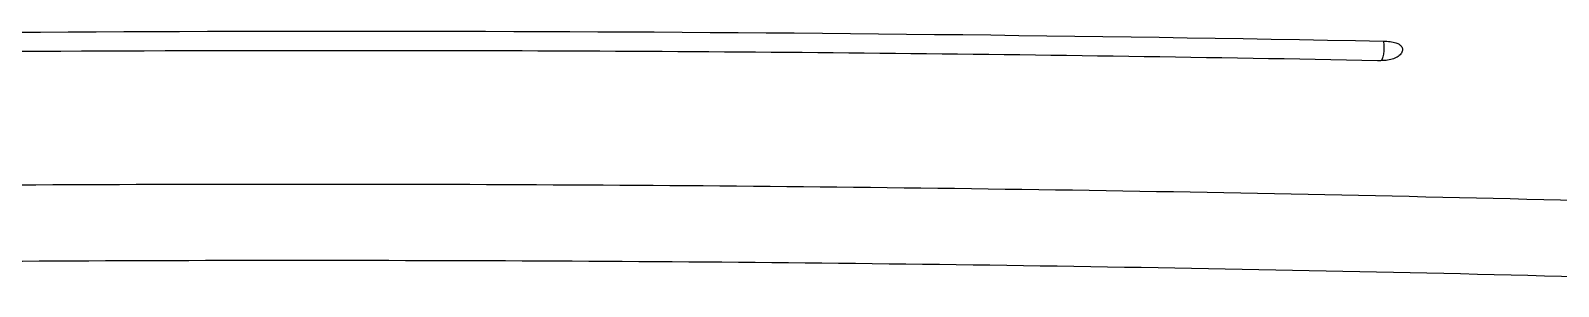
# Model space of a CAD drawing. Extents: x 3002 to 3805, y -1490 to -963.
# Drawn here: x 3118.7 to 3200.7, y -1409.4 to -1395.7 of the extents above; entities that cross this region are included whole.
import ezdxf

# ---------------------------------------------------------------- set-up
doc = ezdxf.new("R2010")
doc.units = 0
doc.header["$LTSCALE"] = 30.734
doc.layers.get('0').update_dxf_attribs({"linetype": 'CONTINUOUS'})

msp = doc.modelspace()

# ---------------------------------------------------------------- linework, layer by layer
at = {"color": 7, "linetype": 'Continuous'}
for centre, radius, start, end in [((3135.219, -4166.417), 2769.649, 89.983931, 91.465504), ((3135.424, -4253.364), 2856.597, 88.885226, 89.956718)]:
    msp.add_arc(centre, radius, start, end, dxfattribs=at)
for points, start_tangent, end_tangent in [([(3047.964, -1397.104), (3095.336, -1396.008), (3143.133, -1395.726), (3191.325, -1396.257)], (0.999493, 0.031839), (0.999812, -0.01938)), ([(3191.325, -1396.257), (3191.685, -1396.28), (3191.984, -1396.341), (3192.206, -1396.453), (3192.326, -1396.614), (3192.328, -1396.799), (3192.219, -1396.983), (3192.118, -1397.072)], (0.999812, -0.01938), (-0.807578, -0.58976)), ([(3191.354, -1396.827), (3191.362, -1396.531), (3191.325, -1396.257)], (0.11128, 0.993789), (-0.234313, 0.972161)), ([(3137.582, -1396.768), (3135.996, -1396.768)], (-1, 0.000747), (-1, 0.000186)), ([(3191.376, -1397.299), (3191, -1397.308)], (-0.997104, -0.076048), (-0.999812, 0.01938)), ([(3191.214, -1397.281), (3191.301, -1397.093), (3191.354, -1396.827)], (0.602365, 0.798221), (0.11128, 0.993789)), ([(3192.118, -1397.072), (3192.004, -1397.143), (3191.713, -1397.249), (3191.376, -1397.299)], (-0.807578, -0.58976), (-0.997104, -0.076048)), ([(3047.943, -1405.328), (3104.673, -1404.089), (3161.977, -1404.089), (3219.799, -1405.328)], (0.999458, 0.032909), (0.999488, -0.031981)), ([(3219.816, -1409.44), (3162.076, -1408.202), (3104.856, -1408.202), (3048.209, -1409.44)], (-0.999488, 0.031983), (-0.999458, -0.032912))]:
    msp.add_spline(points, degree=3, dxfattribs=dict(at, start_tangent=start_tangent, end_tangent=end_tangent))

doc.saveas('drawing.dxf')
